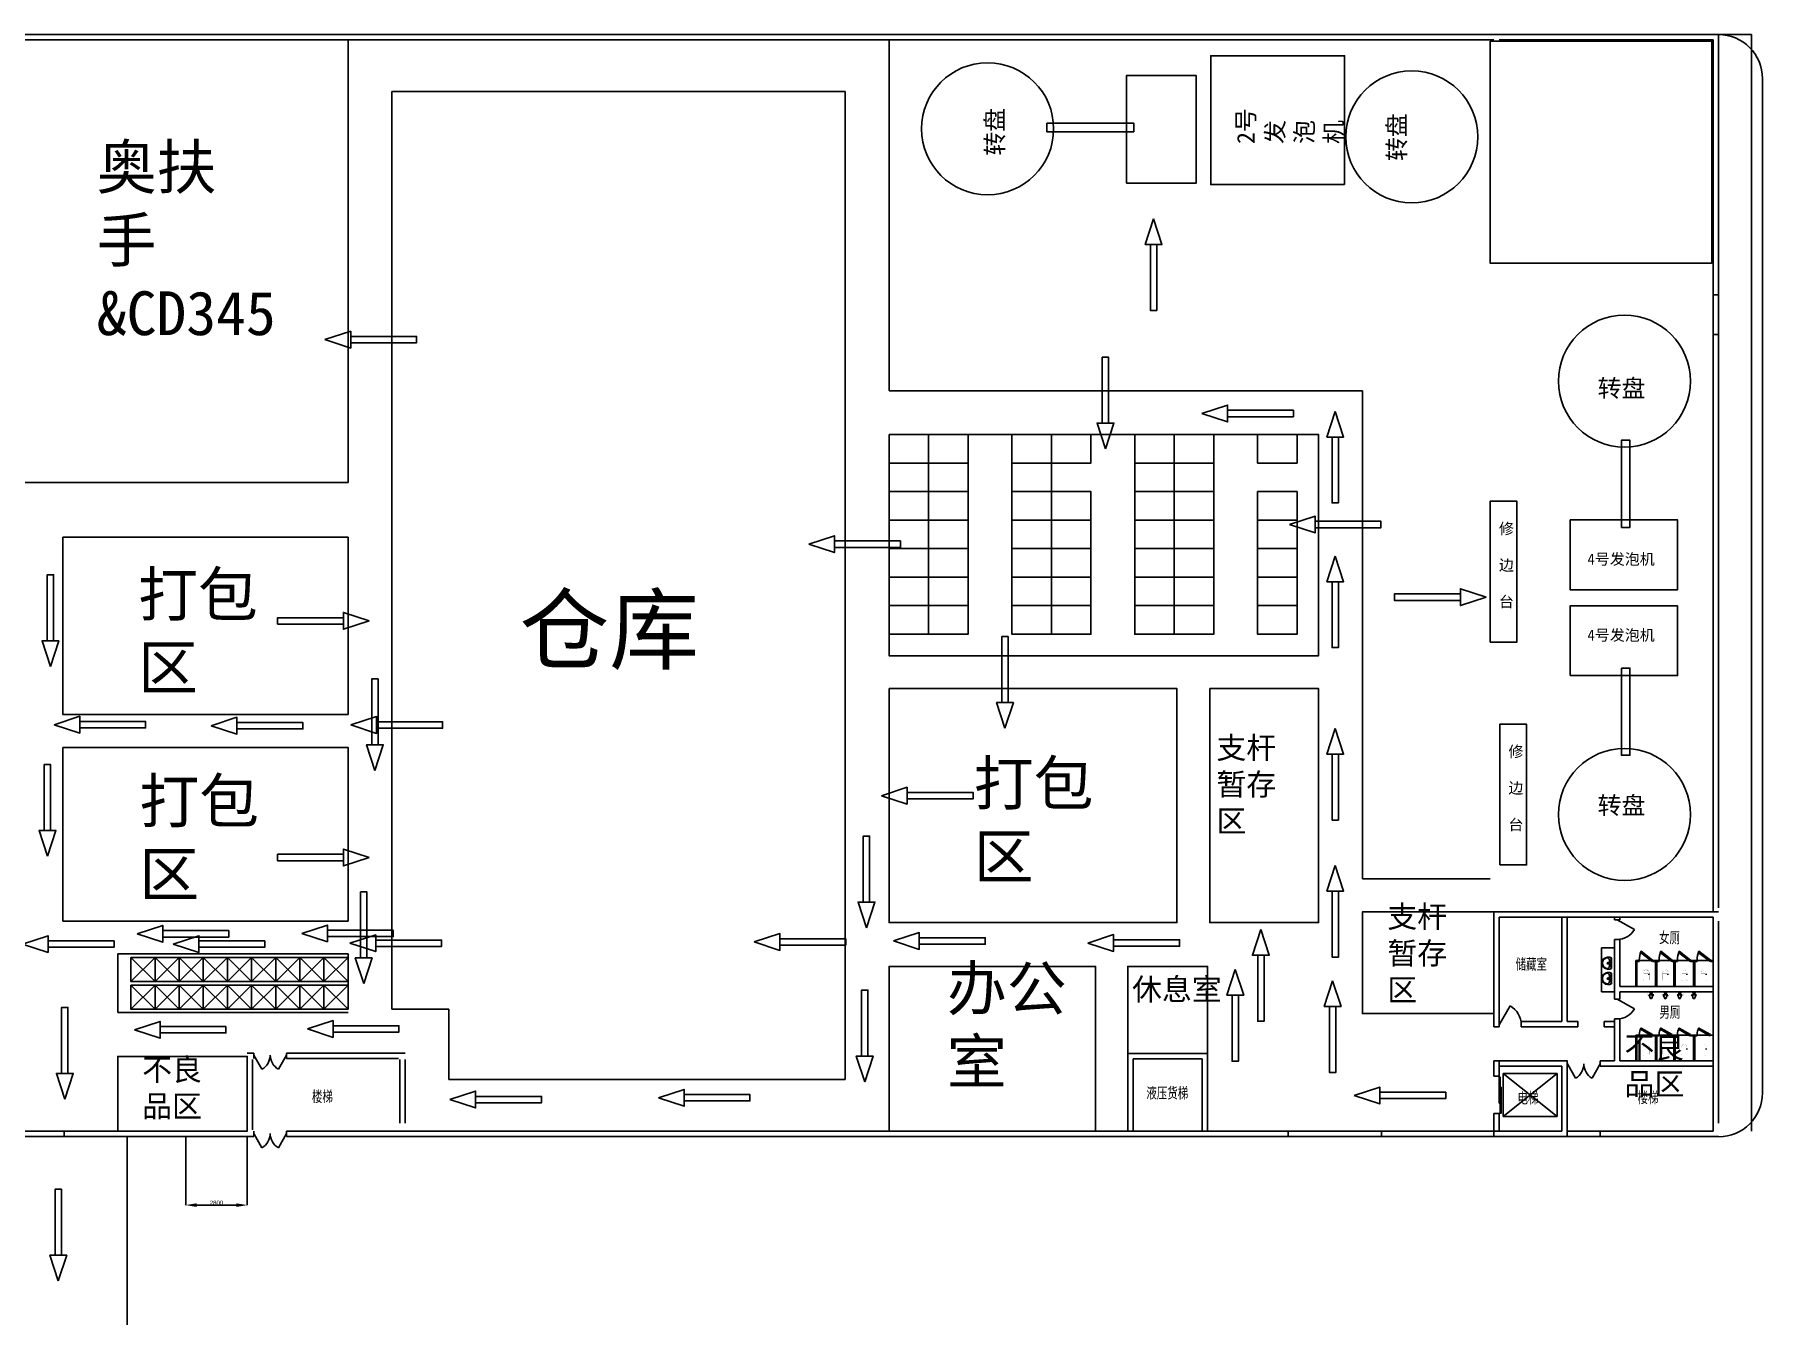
# Model space of a CAD drawing. Header units: millimetres. Extents: x 958 to 636282, y 2095 to 161571.
# Drawn here: x 259980 to 338765, y 79171 to 137574 of the extents above; entities that cross this region are included whole.
import ezdxf
from ezdxf.enums import TextEntityAlignment as Align

# ---------------------------------------------------------------- set-up
doc = ezdxf.new("R2010")
doc.units = ezdxf.units.MM
for name, color, linetype in [('dl', 3, 'Continuous'), ('dote', 1, 'Continuous'), ('STAIR', 6, 'Continuous'), ('W', 7, 'Continuous'), ('wall', 2, 'Continuous'), ('WINDOW', 4, 'Continuous'), ('WINDOW_TEXT', 7, 'Continuous'), ('区域', 4, 'Continuous'), ('洁具', 73, 'Continuous'), ('物流动线', 7, 'Continuous'), ('窗子', 123, 'Continuous'), ('设备', 7, 'Continuous')]:
    doc.layers.add(name, color=color, linetype=linetype)
doc.styles.add('1', font='', dxfattribs={"width": 0.7})
doc.styles.add('SIMPLEX', font='SIMPLEX.SHX')
doc.styles.get("Standard").update_dxf_attribs({"font": 'arial.ttf'})
doc.styles.get('1').set_extended_font_data('FangSong_GB2312')
doc.dimstyles.new('4.0', dxfattribs={"dimtxt": 200, "dimasz": 500, "dimexe": 1.2, "dimexo": 0.5, "dimgap": 1.5, "dimtad": 1, "dimdec": 0, "dimdsep": 46, "dimtxsty": 'Standard', "dimcen": 2.5, "dimclrd": 3, "dimclre": 2, "dimclrt": 2, "dimadec": 0, "dimazin": 2, "dimtfac": 1, "dimtdec": 0, "dimtmove": 0, "dimatfit": 3, "dimfxl": 1, "dimtolj": 1, "dimtzin": 0, "dimarcsym": 0})

# ---------------------------------------------------------------- blocks, each defined once
blk = doc.blocks.new('_dblk1')
for p, q in [((-0.5, 0), (-0.25, -0.433)), ((0.5, 0), (0.25, -0.433))]:
    blk.add_line(p, q)
for centre, start, end in [((-0.5, 0), 300, 0), ((0.5, 0), 180, 240)]:
    blk.add_arc(centre, 0.5, start, end)
at = {"layer": 'WINDOW_TEXT', "style": 'SIMPLEX', "flags": 9}
blk.add_attdef('A', text='', height=1, dxfattribs=at).set_placement((0, 1.5), align=Align.MIDDLE)
blk = doc.blocks.new('_liftd')
for points in [[(-0.548, -0.602), (-0.548, -0.774), (0.241, -0.774), (0.241, -0.602), (-0.548, -0.602)], [(-0.241, -0.784), (-0.241, -0.955), (0.548, -0.955), (0.548, -0.784), (-0.241, -0.784)]]:
    blk.add_lwpolyline(points)
blk = doc.blocks.new('A$C089B79D4')
at = {"layer": '洁具'}
blk.add_line((214, 69), (214, 295), dxfattribs=at)
at = {"layer": '洁具', "const_width": 1.5}
for points in [[(149, 56), (148, 58), (140, 65), (132, 72), (124, 78), (117, 84), (109, 88), (102, 92), (94, 96), (87, 100), (80, 103), (73, 106), (66, 109), (59, 111), (52, 114), (46, 117), (41, 120), (36, 124), (31, 127), (27, 131), (23, 135), (19, 139), (16, 143), (13, 147), (10, 152), (8, 156), (6, 161), (4, 165), (3, 170), (2, 175), (1, 180), (1, 186), (1, 186)], [(142, 306), (141, 304), (133, 296), (126, 289), (119, 282), (111, 277), (104, 272), (97, 267), (90, 263), (83, 259), (75, 255), (68, 252), (62, 249), (55, 246), (49, 242), (43, 239), (38, 236), (33, 232), (28, 228), (24, 224), (20, 220), (17, 216), (14, 212), (11, 207), (9, 203), (7, 198), (5, 193), (3, 188), (3, 185)], [(149, 314), (140, 303)], [(146, 313), (159, 323), (170, 331), (180, 337), (189, 342), (198, 345), (205, 348), (212, 350), (218, 351), (224, 352), (230, 353), (236, 354), (241, 355), (247, 355), (253, 356), (259, 356), (265, 357), (272, 357), (279, 357), (287, 357), (297, 356), (307, 356), (320, 354), (334, 353), (351, 351)], [(156, 48), (147, 59)], [(153, 49), (167, 40), (178, 32), (189, 27), (198, 23), (207, 20), (214, 18), (221, 16), (228, 15), (234, 15), (240, 14), (245, 13), (251, 13), (257, 13), (263, 12), (268, 12), (275, 12), (281, 13), (289, 13), (297, 13), (306, 14), (317, 16), (329, 18), (343, 20), (351, 22)], [(346, 352), (352, 351)], [(361, 1), (361, 371), (351, 371), (351, 351)], [(361, 1), (351, 1), (351, 21)]]:
    blk.add_lwpolyline(points, dxfattribs=at)
at = {"layer": '洁具'}
for radius in [47.3, 34.6, 22.1]:
    blk.add_circle((299, 182), radius, dxfattribs=at)
for centre, radius, start, end in [((85, 176), 40.9, 98.06023, 266.34351), ((-5, 517), 312, 285.60867, 314.71319), ((-2, -201), 346, 51.29987, 75.93844)]:
    blk.add_arc(centre, radius, start, end, dxfattribs=at)
at = {"layer": '洁具', "oblique": -180, "text_generation_flag": 4, "width": 0.8, "flags": 9}
for tag in ['YSIZE', 'XSIZE']:
    blk.add_attdef(tag, (361, 186), '', height=0.5, rotation=90, dxfattribs=at)
blk = doc.blocks.new('A$C51AF1C80')
at = {"layer": '洁具'}
blk.add_line((307, 256, -1440), (267, 256, -1440), dxfattribs=at)
at = {"layer": '洁具', "const_width": 1.5, "elevation": -1440}
for points in [[(60, 276, 0.462192), (2, 226, 0.462192)], [(2, 51, 0.462192), (60, 1, 0.462192)], [(52, 256, 0.414214), (22, 226, 0.414214)], [(22, 51, 0.414214), (52, 21, 0.414214)], [(317, 246, 0.414214), (307, 256, 0.414214)], [(307, 21, 0.414214), (317, 31, 0.414214)], [(367, 21, 0.97895), (367, 256, 0.97895)], [(368, 1, 0.97895), (368, 277, 0.97895)]]:
    blk.add_lwpolyline(points, format="xyb", dxfattribs=at)
for points in [[(2, 51), (2, 226)], [(22, 226), (22, 51)], [(267, 256), (52, 256)], [(52, 21), (269, 21)], [(383, 276), (60, 276)], [(368, 1), (60, 1)], [(342, 256), (267, 256)], [(342, 21), (267, 21)], [(317, 256), (367, 256)], [(317, 31), (317, 246)], [(317, 21), (367, 21)]]:
    blk.add_lwpolyline(points, dxfattribs=at)
at = {"layer": '洁具', "width": 0.8, "flags": 9}
for tag in ['YSIZE', 'XSIZE']:
    blk.add_attdef(tag, (2, 139, -1440), '', height=0.5, rotation=180, dxfattribs=at)
blk = doc.blocks.new('M_E6')
for p, q in [((240, 0), (-240, 0)), ((-237, 0), (239, 0)), ((240, 0), (270, -79)), ((-213, -36), (-271, -91)), ((-240, 0), (-270, -79)), ((-179, -23), (181, -23)), ((141, -105), (-141, -105)), ((-141, -105), (141, -105)), ((217, -37), (274, -95))]:
    blk.add_line(p, q)
for centre, radius in [((-99, -65), 16.3), ((2, -172), 31.6), ((2, -172), 23), ((101, -65), 16.3)]:
    blk.add_circle(centre, radius)
for centre, radius, start, end in [((28, -152), 307, 166.17513, 244.72963), ((-141, -205), 100, 90, 190.56023), ((0, -179), 243, 190.56023, 349.43977), ((-179, -73), 50, 90, 133.18096), ((0, -201), 250, 245.80711, 296.46282), ((28, -152), 307, 266.58899, 266.59358), ((-28, -152), 307, 297.06391, 13.82487), ((141, -205), 100, 349.43977, 90), ((181, -73), 50, 44.56072, 90)]:
    blk.add_arc(centre, radius, start, end)
at = {"width": 0.8, "flags": 9}
for tag in ['XSIZE', 'YSIZE']:
    blk.add_attdef(tag, (0, 0), '', height=0.5, dxfattribs=at)
blk = doc.blocks.new('A$C233E54F0')
at = {"layer": '窗子', "rotation": 270}
blk.add_blockref('M_E6', (459, 274), dxfattribs=at)
blk = doc.blocks.new('_dblk')
blk.add_line((-0.5, 0), (0, -0.866))
blk.add_arc((-0.5, 0), 1, 300, 0)
at = {"layer": 'WINDOW_TEXT', "style": 'SIMPLEX', "flags": 9}
blk.add_attdef('A', text='', height=1, dxfattribs=at).set_placement((0, 1.5), align=Align.MIDDLE)
blk = doc.blocks.new('*D87')
at = {"color": 2, "lineweight": -2, "transparency": 16777216}
for p, q in [((266875, 87334), (266875, 84200)), ((269675, 87334), (269675, 84200))]:
    blk.add_line(p, q, dxfattribs=at)
at = {"color": 3, "lineweight": -2, "transparency": 16777216}
blk.add_line((267375, 84202), (269175, 84202), dxfattribs=at)
at = {"color": 3, "transparency": 16777216}
for points in [[(267375, 84285), (267375, 84118), (266875, 84202)], [(269175, 84285), (269175, 84118), (269675, 84202)]]:
    blk.add_solid(points, dxfattribs=at)
at = {"layer": 'Defpoints', "color": 0, "transparency": 16777216}
for p in [(266875, 87334), (269675, 87334), (269675, 84202)]:
    blk.add_point(p, dxfattribs=at)
at = {"color": 2, "transparency": 16777216, "insert": (268275, 84305), "char_height": 200, "attachment_point": 5}
blk.add_mtext('\\A1;2800', dxfattribs=at)

msp = doc.modelspace()

# ---------------------------------------------------------------- linework, layer by layer
for p, q in [((326524.671, 137334.111), (214394.673, 137334.09)), ((274274.663, 137334.101), (274274.666, 117154.095)), ((336524.671, 137334.113), (326764.671, 137334.111)), ((336524.672, 127334.113), (336524.671, 137334.113)), ((336524.673, 125704.087), (336524.672, 127334.113)), ((336524.673, 123904.087), (336524.672, 125704.087)), ((336764.673, 123904.087), (336764.674, 125704.087)), ((336524.677, 101004.07), (336524.673, 123904.087)), ((298944.663, 119334.109), (318524.672, 119334.109)), ((318524.672, 119334.109), (318524.672, 109254.111)), ((336524.676, 107154.103), (336524.676, 107154.103)), ((336764.663, 97754.07), (336764.663, 107154.103)), ((336524.678, 99204.07), (336524.678, 101004.07)), ((336764.663, 99204.07), (336764.677, 101004.07)), ((336524.678, 97574.113), (336524.678, 99204.07)), ((336764.678, 97754.103), (336764.678, 99204.07)), ((336524.678, 97334.113), (326764.678, 97334.111)), ((329624.68, 92574.094), (329624.681, 97334.088)), ((329864.68, 92574.094), (329864.68, 97334.088)), ((332024.68, 97214.088), (332024.68, 97334.088)), ((332264.68, 97214.088), (332264.68, 97334.088)), ((336524.68, 87574.113), (336524.678, 97334.113)), ((336764.678, 97154.103), (336764.678, 87934.103)), ((332024.679, 94174.093), (332024.68, 96314.088)), ((332264.68, 94174.093), (332264.68, 96314.088)), ((264374.667, 95494.101), (265474.667, 94394.101)), ((265474.667, 95494.101), (264374.667, 94394.101)), ((265474.667, 95494.101), (266574.667, 94394.101)), ((266574.667, 95494.101), (265474.667, 94394.101)), ((266574.667, 95494.101), (267674.667, 94394.101)), ((267674.667, 95494.101), (266574.667, 94394.101)), ((267674.667, 95494.101), (268774.667, 94394.101)), ((268774.667, 95494.101), (267674.667, 94394.101)), ((268774.667, 95494.101), (269874.667, 94394.101)), ((269874.667, 95494.101), (268774.667, 94394.101)), ((269874.667, 95494.101), (270974.667, 94394.101)), ((270974.667, 95494.101), (269874.667, 94394.101)), ((270974.667, 95494.101), (272074.667, 94394.101)), ((272074.667, 95494.101), (270974.667, 94394.101)), ((272074.667, 95494.101), (273174.667, 94394.101)), ((273174.667, 95494.101), (272074.667, 94394.101)), ((273174.667, 95494.101), (274274.667, 94394.101)), ((274274.667, 95494.101), (273174.667, 94394.101)), ((331425.075, 93934.095), (331425.075, 95934.095)), ((332024.679, 95934.095), (331425.075, 95934.095)), ((264374.671, 94234.103), (265474.671, 93134.103)), ((265474.671, 94234.103), (264374.671, 93134.103)), ((265474.671, 94234.103), (266574.671, 93134.103)), ((266574.671, 94234.103), (265474.671, 93134.103)), ((266574.671, 94234.103), (267674.671, 93134.103)), ((267674.671, 94234.103), (266574.671, 93134.103)), ((267674.671, 94234.103), (268774.671, 93134.103)), ((268774.671, 94234.103), (267674.671, 93134.103)), ((268774.671, 94234.102), (269874.671, 93134.102)), ((269874.671, 94234.102), (268774.671, 93134.102)), ((269874.671, 94234.102), (270974.671, 93134.102)), ((270974.671, 94234.102), (269874.671, 93134.102)), ((270974.671, 94234.102), (272074.671, 93134.102)), ((272074.671, 94234.102), (270974.671, 93134.102)), ((272074.671, 94234.102), (273174.671, 93134.102)), ((273174.671, 94234.102), (272074.671, 93134.102)), ((273174.671, 94234.102), (274274.671, 93134.102)), ((274274.671, 94234.102), (273174.671, 93134.102)), ((332024.679, 93934.095), (331425.075, 93934.095)), ((332024.679, 93594.095), (332024.679, 94174.093)), ((336524.679, 94174.092), (332264.68, 94174.093)), ((336524.679, 93934.094), (332264.68, 93934.095)), ((332264.68, 93594.095), (332264.68, 93934.095)), ((266874.671, 93134.103), (274274.671, 93134.102)), ((329624.68, 92574.094), (327764.679, 92574.094)), ((330344.68, 92334.093), (327764.679, 92334.094)), ((330344.68, 92574.093), (329864.68, 92574.094)), ((332024.679, 92574.093), (331544.68, 92574.093)), ((332024.679, 92334.093), (331544.68, 92334.093)), ((332024.679, 90774.092), (332024.679, 92694.095)), ((332264.679, 90774.092), (332264.68, 92694.095)), ((309824.671, 87574.091), (309824.67, 91114.11)), ((309824.67, 91114.11), (313464.67, 91114.11)), ((310064.67, 90874.108), (313224.67, 90874.108)), ((310064.671, 87574.107), (310064.67, 90874.108)), ((313224.671, 87574.108), (313224.67, 90874.108)), ((313464.671, 87574.108), (313464.67, 91114.11)), ((329864.679, 90774.094), (326764.679, 90774.094)), ((332024.679, 90774.093), (331364.679, 90774.093)), ((336524.679, 90774.092), (332264.679, 90774.093)), ((329624.68, 90534.095), (326764.679, 90534.096)), ((329624.679, 87574.089), (329624.68, 90534.095)), ((329864.679, 87574.089), (329864.679, 90534.095)), ((336524.679, 90534.094), (331364.679, 90534.095)), ((326764.68, 87574.111), (326764.68, 88384.096)), ((257074.671, 87574.098), (261324.671, 87574.098)), ((269674.671, 87574.1), (261324.671, 87574.099)), ((317144.671, 87574.091), (271474.671, 87574.101)), ((317144.671, 87574.091), (321394.671, 87574.09)), ((329624.679, 87574.089), (321394.671, 87574.09)), ((331364.68, 87574.112), (329864.679, 87574.089)), ((336524.68, 87574.113), (331364.68, 87574.112)), ((257074.671, 87334.098), (261324.671, 87334.099)), ((264197.743, 67335.298), (264197.739, 87334.099)), ((317144.671, 87334.109), (321394.671, 87334.11)), ((329714.679, 87334.111), (331364.68, 87334.112))]:
    msp.add_line(p, q)
for points in [[(326344.671, 137274.102), (336464.663, 137274.102), (336464.663, 127154.103), (326344.671, 127154.103)], [(298944.663, 119334.109), (300744.663, 119334.109), (300744.663, 118034.109), (298944.663, 118034.109)], [(300744.663, 119334.109), (302544.663, 119334.109), (302544.663, 118034.109), (300744.663, 118034.109)], [(304544.663, 119334.109), (306344.663, 119334.109), (306344.663, 118034.109), (304544.663, 118034.109)], [(306344.663, 119334.109), (308144.663, 119334.109), (308144.663, 118034.109), (306344.663, 118034.109)], [(310144.663, 119334.109), (311944.663, 119334.109), (311944.663, 118034.109), (310144.663, 118034.109)], [(311944.663, 119334.109), (313744.663, 119334.109), (313744.663, 118034.109), (311944.663, 118034.109)], [(315744.663, 119334.109), (317544.663, 119334.109), (317544.663, 118034.109), (315744.663, 118034.109)], [(298944.663, 118034.109), (300744.663, 118034.109), (300744.663, 116734.109), (298944.663, 116734.109)], [(300744.663, 118034.109), (302544.663, 118034.109), (302544.663, 116734.109), (300744.663, 116734.109)], [(304544.663, 118034.109), (306344.663, 118034.109), (306344.663, 116734.109), (304544.663, 116734.109)], [(310144.663, 118034.109), (311944.663, 118034.109), (311944.663, 116734.109), (310144.663, 116734.109)], [(311944.663, 118034.109), (313744.663, 118034.109), (313744.663, 116734.109), (311944.663, 116734.109)], [(298944.663, 116734.109), (300744.663, 116734.109), (300744.663, 115434.109), (298944.663, 115434.109)], [(300744.663, 116734.109), (302544.663, 116734.109), (302544.663, 115434.109), (300744.663, 115434.109)], [(304544.663, 116734.109), (306344.663, 116734.109), (306344.663, 115434.109), (304544.663, 115434.109)], [(306344.663, 116734.109), (308144.663, 116734.109), (308144.663, 115434.109), (306344.663, 115434.109)], [(310144.663, 116734.109), (311944.663, 116734.109), (311944.663, 115434.109), (310144.663, 115434.109)], [(311944.663, 116734.109), (313744.663, 116734.109), (313744.663, 115434.109), (311944.663, 115434.109)], [(315744.663, 116734.109), (317544.663, 116734.109), (317544.663, 115434.109), (315744.663, 115434.109)], [(298944.663, 115434.109), (300744.663, 115434.109), (300744.663, 114134.109), (298944.663, 114134.109)], [(300744.663, 115434.109), (302544.663, 115434.109), (302544.663, 114134.109), (300744.663, 114134.109)], [(304544.663, 115434.109), (306344.663, 115434.109), (306344.663, 114134.109), (304544.663, 114134.109)], [(306344.663, 115434.109), (308144.663, 115434.109), (308144.663, 114134.109), (306344.663, 114134.109)], [(310144.663, 115434.109), (311944.663, 115434.109), (311944.663, 114134.109), (310144.663, 114134.109)], [(311944.663, 115434.109), (313744.663, 115434.109), (313744.663, 114134.109), (311944.663, 114134.109)], [(315744.663, 115434.109), (317544.663, 115434.109), (317544.663, 114134.109), (315744.663, 114134.109)], [(298944.663, 114134.109), (300744.663, 114134.109), (300744.663, 112834.109), (298944.663, 112834.109)], [(300744.663, 114134.109), (302544.663, 114134.109), (302544.663, 112834.109), (300744.663, 112834.109)], [(304544.663, 114134.109), (306344.663, 114134.109), (306344.663, 112834.109), (304544.663, 112834.109)], [(306344.663, 114134.109), (308144.663, 114134.109), (308144.663, 112834.109), (306344.663, 112834.109)], [(310144.663, 114134.109), (311944.663, 114134.109), (311944.663, 112834.109), (310144.663, 112834.109)], [(311944.663, 114134.109), (313744.663, 114134.109), (313744.663, 112834.109), (311944.663, 112834.109)], [(315744.663, 114134.109), (317544.663, 114134.109), (317544.663, 112834.109), (315744.663, 112834.109)], [(298944.663, 112834.109), (300744.663, 112834.109), (300744.663, 111534.109), (298944.663, 111534.109)], [(300744.663, 112834.109), (302544.663, 112834.109), (302544.663, 111534.109), (300744.663, 111534.109)], [(304544.663, 112834.109), (306344.663, 112834.109), (306344.663, 111534.109), (304544.663, 111534.109)], [(306344.663, 112834.109), (308144.663, 112834.109), (308144.663, 111534.109), (306344.663, 111534.109)], [(310144.663, 112834.109), (311944.663, 112834.109), (311944.663, 111534.109), (310144.663, 111534.109)], [(311944.663, 112834.109), (313744.663, 112834.109), (313744.663, 111534.109), (311944.663, 111534.109)], [(315744.663, 112834.109), (317544.663, 112834.109), (317544.663, 111534.109), (315744.663, 111534.109)], [(298944.663, 111534.109), (300744.663, 111534.109), (300744.663, 110234.109), (298944.663, 110234.109)], [(300744.663, 111534.109), (302544.663, 111534.109), (302544.663, 110234.109), (300744.663, 110234.109)], [(304544.663, 111534.109), (306344.663, 111534.109), (306344.663, 110234.109), (304544.663, 110234.109)], [(306344.663, 111534.109), (308144.663, 111534.109), (308144.663, 110234.109), (306344.663, 110234.109)], [(310144.663, 111534.109), (311944.663, 111534.109), (311944.663, 110234.109), (310144.663, 110234.109)], [(311944.663, 111534.109), (313744.663, 111534.109), (313744.663, 110234.109), (311944.663, 110234.109)], [(315744.663, 111534.109), (317544.663, 111534.109), (317544.663, 110234.109), (315744.663, 110234.109)], [(264374.667, 95494.101), (265474.667, 95494.101), (265474.667, 94394.101), (264374.667, 94394.101)], [(265474.667, 95494.101), (266574.667, 95494.101), (266574.667, 94394.101), (265474.667, 94394.101)], [(266574.667, 95494.101), (267674.667, 95494.101), (267674.667, 94394.101), (266574.667, 94394.101)], [(267674.667, 95494.101), (268774.667, 95494.101), (268774.667, 94394.101), (267674.667, 94394.101)], [(268774.667, 95494.101), (269874.667, 95494.101), (269874.667, 94394.101), (268774.667, 94394.101)], [(269874.667, 95494.101), (270974.667, 95494.101), (270974.667, 94394.101), (269874.667, 94394.101)], [(270974.667, 95494.101), (272074.667, 95494.101), (272074.667, 94394.101), (270974.667, 94394.101)], [(272074.667, 95494.101), (273174.667, 95494.101), (273174.667, 94394.101), (272074.667, 94394.101)], [(273174.667, 95494.101), (274274.667, 95494.101), (274274.667, 94394.101), (273174.667, 94394.101)], [(264374.671, 94234.103), (265474.671, 94234.103), (265474.671, 93134.103), (264374.671, 93134.103)], [(265474.671, 94234.103), (266574.671, 94234.103), (266574.671, 93134.103), (265474.671, 93134.103)], [(266574.671, 94234.103), (267674.671, 94234.103), (267674.671, 93134.103), (266574.671, 93134.103)], [(267674.671, 94234.103), (268774.671, 94234.103), (268774.671, 93134.103), (267674.671, 93134.103)], [(268774.671, 94234.102), (269874.671, 94234.102), (269874.671, 93134.102), (268774.671, 93134.102)], [(269874.671, 94234.102), (270974.671, 94234.102), (270974.671, 93134.102), (269874.671, 93134.102)], [(270974.671, 94234.102), (272074.671, 94234.102), (272074.671, 93134.102), (270974.671, 93134.102)], [(272074.671, 94234.102), (273174.671, 94234.102), (273174.671, 93134.102), (272074.671, 93134.102)], [(273174.671, 94234.102), (274274.671, 94234.102), (274274.671, 93134.102), (273174.671, 93134.102)]]:
    msp.add_lwpolyline(points, close=True)
for points in [[(336764.661, 137574.103), (338264.661, 137574.103), (338264.661, 87574.103)], [(336524.672, 127454.087), (336524.672, 127454.087), (336524.672, 125704.087), (336764.673, 125704.087)], [(336764.687, 127454.087), (336764.672, 127454.087)], [(336764.673, 123904.087), (336524.673, 123904.087)], [(326524.679, 92334.423), (326524.678, 97574.111)], [(326764.678, 97334.111), (326764.679, 92334.423)], [(332024.68, 97334.088), (332024.68, 97214.088), (332264.68, 97214.088)], [(332264.68, 96314.088), (332024.68, 96314.088)], [(332264.68, 93934.095), (332264.68, 93594.095), (332024.679, 93594.095)], [(326764.679, 92334.423), (326524.679, 92334.423)], [(327764.679, 92334.094), (327764.679, 92574.094)], [(329864.68, 92574.094), (330344.68, 92574.094), (330344.68, 92334.093)], [(331544.68, 92334.093), (331544.68, 92574.093)], [(332024.679, 92694.095), (332264.68, 92694.095)], [(269974.671, 91134.102), (269674.671, 91134.102)], [(269674.671, 90834.102), (269674.671, 87634.1)], [(269914.671, 90834.102), (269914.671, 87634.1)], [(269974.671, 91134.102), (269974.671, 90894.102)], [(276874.671, 91134.102), (271474.671, 91134.102)], [(271474.671, 90894.102), (271474.671, 91134.102)], [(276574.671, 90894.102), (271474.671, 90894.102)], [(276634.671, 90834.102), (276634.671, 87934.102)], [(276874.671, 90834.102), (276874.671, 87934.102)], [(326764.679, 90774.094), (326764.679, 90084.096), (326524.679, 90084.096)], [(326764.679, 90774.094), (326524.679, 90774.094), (326524.679, 90774.094)], [(329864.679, 90774.093), (329864.679, 90774.093), (329864.679, 90774.094), (329864.679, 90534.095)], [(331364.679, 90534.095), (331364.679, 90774.093)], [(326524.679, 88384.096), (326764.68, 88384.096)], [(261324.671, 87574.098), (261324.671, 87334.099)], [(269974.671, 87334.1), (269974.671, 87574.1)], [(271474.671, 87334.1), (271474.671, 87574.101)], [(316894.671, 87334.109), (317144.671, 87334.109), (317144.671, 87574.091)], [(321394.671, 87574.091), (321394.671, 87334.11)], [(329864.679, 87574.11), (329864.679, 87334.111)], [(329864.679, 87334.111), (329864.679, 87574.089)], [(331364.68, 87574.112), (331364.68, 87334.112)]]:
    msp.add_lwpolyline(points)
at = {"lineweight": -2}
for points in [[(319708.544, 130730.888), (319708.544, 136610.975), (313608.549, 136610.975), (313608.549, 130730.888)], [(309765.964, 130801.792), (309765.964, 135701.792), (312945.819, 135701.792), (312945.819, 130801.792)], [(310106.047, 133140.048), (310106.047, 133530.048), (306136.047, 133530.048), (306136.047, 133140.048)], [(332334.221, 115102.737), (332724.221, 115102.737), (332724.221, 119072.737), (332334.221, 119072.737)], [(326352.994, 109874.576), (327572.994, 109874.576), (327572.994, 116294.576), (326348.163, 116294.576)], [(329995.965, 115442.82), (334895.965, 115442.82), (334895.965, 112262.966), (329995.965, 112262.966)], [(329995.965, 108345.833), (334895.965, 108345.833), (334895.965, 111525.687), (329995.965, 111525.687)], [(332334.221, 108685.916), (332724.221, 108685.916), (332724.221, 104715.916), (332334.221, 104715.916)], [(326788.021, 99710.373), (328008.021, 99710.373), (328008.021, 106130.373), (326783.19, 106130.373)]]:
    msp.add_lwpolyline(points, close=True, dxfattribs=at)
at = {"color": 0}
for centre in [(303436.047, 133279.362), (322774.094, 132908.105), (332473.535, 121772.737), (332473.535, 102015.916)]:
    msp.add_circle(centre, 3009.626, dxfattribs=at)
at = {"layer": 'dl'}
for p, q in [((338764.679, 89314.46), (338764.671, 135574.113)), ((336485.193, 87314.488), (336485.193, 87314.488))]:
    msp.add_line(p, q, dxfattribs=at)
for centre, start, end in [((336764.671, 135574.113), 0.00001047, 90.00001047), ((336764.679, 89314.488), 270.00001047, 0.00001047)]:
    msp.add_arc(centre, 2000, start, end, dxfattribs=at)
at = {"layer": 'STAIR'}
for p, q in [((326940.107, 88243.057), (326940.107, 90199.057)), ((326940.107, 88243.057), (329400.107, 90199.057)), ((329400.107, 88243.057), (326940.107, 90199.057)), ((326940.107, 90199.057), (329400.107, 90199.057)), ((329400.107, 90199.057), (329400.107, 88243.057)), ((329400.107, 88243.057), (326940.107, 88243.057))]:
    msp.add_line(p, q, dxfattribs=at)
at = {"layer": 'W', "color": 0, "linetype": 'ByBlock'}
msp.add_line((336524.678, 103979.043), (336524.583, 98642.972), dxfattribs=at)
at = {"layer": 'wall'}
for p, q in [((336764.671, 137574.113), (214394.672, 137574.09)), ((336764.673, 125704.087), (336764.671, 137574.113)), ((336764.677, 101004.07), (336764.673, 123904.087)), ((336764.678, 97574.113), (326524.678, 97574.111)), ((336524.679, 95074.092), (336524.679, 95314.092)), ((336524.679, 95070.608), (336524.679, 95310.608)), ((336524.679, 92794.092), (336524.679, 93034.092)), ((336524.679, 90774.092), (336524.679, 91894.092)), ((326524.679, 90084.096), (326524.679, 90774.094)), ((326524.68, 87334.111), (326524.68, 88384.096)), ((269974.671, 87334.1), (261324.671, 87334.099)), ((317144.671, 87334.109), (271474.671, 87334.101)), ((329864.679, 87334.111), (321394.671, 87334.11)), ((336764.68, 87334.113), (331364.68, 87334.112))]:
    msp.add_line(p, q, dxfattribs=at)
at = {"layer": '区域'}
for p, q in [((298944.661, 121334.109), (298944.661, 137334.106)), ((276274.671, 93134.102), (276274.671, 134974.102)), ((276274.671, 134974.102), (296944.671, 134974.102)), ((296944.671, 134974.102), (276574.671, 134974.102)), ((296944.68, 89934.102), (296944.68, 134974.102)), ((298944.663, 121334.109), (320524.672, 121334.109)), ((320524.672, 99074.067), (320524.672, 121334.109)), ((326344.672, 99074.067), (320524.672, 99074.067)), ((263774.659, 95654.285), (274274.664, 95654.313)), ((263774.659, 95654.285), (263774.666, 92991.77)), ((274274.664, 95654.099), (274274.671, 93134.102)), ((274274.664, 95654.099), (274274.671, 93134.102)), ((263774.666, 92991.77), (274274.671, 92991.77)), ((276274.671, 93134.102), (278874.671, 93134.102)), ((278874.671, 89934.102), (278874.671, 93134.102)), ((278874.671, 89934.102), (296944.68, 89934.102))]:
    msp.add_line(p, q, dxfattribs=at)
for points in [[(274274.659, 117154.095), (258149.992, 117154.095), (258149.992, 137334.098), (274274.659, 137334.098)], [(298944.663, 119334.109), (318524.672, 119334.109), (318524.672, 109254.111), (298944.663, 109254.111)], [(261274.671, 114654.096), (274274.664, 114654.096), (274274.664, 106574.086), (261274.671, 106574.086)], [(298944.663, 107754.111), (312065.405, 107754.111), (312065.405, 97087.624), (298944.663, 97087.624)], [(313565.405, 107754.111), (318524.672, 107754.111), (318524.672, 97087.624), (313565.405, 97087.624)], [(261274.671, 105074.086), (274274.664, 105074.086), (274274.664, 97154.087), (261274.671, 97154.087)], [(326524.678, 97574.067), (320524.672, 97574.067), (320524.672, 92934.423), (326524.678, 92934.423)], [(298944.663, 87574.095), (308360.797, 87574.095), (308360.797, 95087.627), (298944.663, 95087.627)], [(309824.67, 91114.11), (313464.669, 91114.11), (313464.669, 95087.627), (309824.67, 95087.627)], [(263774.681, 87574.099), (269674.671, 87574.099), (269674.671, 90984.102), (263774.681, 90984.102)]]:
    msp.add_lwpolyline(points, close=True, dxfattribs=at)
at = {"layer": '洁具'}
for p, q in [((332984.679, 94174.092), (332984.679, 95354.092)), ((334784.679, 95354.092), (332984.679, 95354.092)), ((332984.679, 94170.608), (332984.679, 95350.608)), ((334784.679, 95350.608), (332984.679, 95350.608)), ((333149.679, 95314.092), (333149.679, 95374.092)), ((333149.679, 95310.608), (333149.679, 95370.608)), ((333749.679, 95314.092), (333749.679, 95374.092)), ((333749.679, 95310.608), (333749.679, 95370.608)), ((334049.679, 95314.092), (334049.679, 95374.092)), ((334049.679, 95310.608), (334049.679, 95370.608)), ((334649.679, 95314.092), (334649.679, 95374.092)), ((334649.679, 95310.608), (334649.679, 95370.608)), ((336524.679, 95354.092), (334724.679, 95354.092)), ((334724.679, 94174.092), (334724.679, 95354.092)), ((336524.679, 95350.608), (334724.679, 95350.608)), ((334724.679, 94170.608), (334724.679, 95350.608)), ((334889.679, 95314.092), (334889.679, 95374.092)), ((334889.679, 95310.608), (334889.679, 95370.608)), ((335489.679, 95314.092), (335489.679, 95374.092)), ((335489.679, 95310.608), (335489.679, 95370.608)), ((335789.679, 95314.092), (335789.679, 95374.092)), ((335789.679, 95310.608), (335789.679, 95370.608)), ((336389.679, 95314.092), (336389.679, 95374.092)), ((336389.679, 95310.608), (336389.679, 95370.608)), ((333044.679, 94174.092), (333044.679, 95314.092)), ((333044.679, 95314.092), (333149.679, 95314.092)), ((333044.679, 94170.608), (333044.679, 95310.608)), ((333044.679, 95310.608), (333149.679, 95310.608)), ((333749.679, 95314.092), (333884.679, 95314.092)), ((333749.679, 95310.608), (333884.679, 95310.608)), ((333884.679, 94174.092), (333884.679, 95314.092)), ((333884.679, 94170.608), (333884.679, 95310.608)), ((333944.679, 94174.092), (333944.679, 95314.092)), ((333944.679, 95314.092), (334049.679, 95314.092)), ((333944.679, 94170.608), (333944.679, 95310.608)), ((333944.679, 95310.608), (334049.679, 95310.608)), ((334649.679, 95314.092), (334784.679, 95314.092)), ((334649.679, 95310.608), (334784.679, 95310.608)), ((334784.679, 95314.092), (334889.679, 95314.092)), ((334784.679, 94174.092), (334784.679, 95314.092)), ((334784.679, 95310.608), (334889.679, 95310.608)), ((334784.679, 94170.608), (334784.679, 95310.608)), ((335489.679, 95314.092), (335624.679, 95314.092)), ((335489.679, 95310.608), (335624.679, 95310.608)), ((335624.679, 94174.092), (335624.679, 95314.092)), ((335624.679, 94170.608), (335624.679, 95310.608)), ((335684.679, 95314.092), (335789.679, 95314.092)), ((335684.679, 94174.092), (335684.679, 95314.092)), ((335684.679, 95310.608), (335789.679, 95310.608)), ((335684.679, 94170.608), (335684.679, 95310.608)), ((336389.679, 95314.092), (336524.679, 95314.092)), ((336389.679, 95310.608), (336524.679, 95310.608)), ((332984.679, 90774.092), (332984.679, 91954.092)), ((334784.679, 91954.092), (332984.679, 91954.092)), ((333044.679, 90774.092), (333044.679, 91914.092)), ((333044.679, 91914.092), (333149.679, 91914.092)), ((333149.679, 91914.092), (333149.679, 91974.092)), ((333749.679, 91914.092), (333749.679, 91974.092)), ((333749.679, 91914.092), (333884.679, 91914.092)), ((333884.679, 90774.092), (333884.679, 91914.092)), ((333944.679, 90774.092), (333944.679, 91914.092)), ((333944.679, 91914.092), (334049.679, 91914.092)), ((334049.679, 91914.092), (334049.679, 91974.092)), ((334649.679, 91914.092), (334649.679, 91974.092)), ((334649.679, 91914.092), (334784.679, 91914.092)), ((336524.679, 91954.092), (334724.679, 91954.092)), ((334724.679, 90774.092), (334724.679, 91954.092)), ((334784.679, 91914.092), (334889.679, 91914.092)), ((334784.679, 90774.092), (334784.679, 91914.092)), ((334889.679, 91914.092), (334889.679, 91974.092)), ((335489.679, 91914.092), (335489.679, 91974.092)), ((335489.679, 91914.092), (335624.679, 91914.092)), ((335624.679, 90774.092), (335624.679, 91914.092)), ((335684.679, 91914.092), (335789.679, 91914.092)), ((335684.679, 90774.092), (335684.679, 91914.092)), ((335789.679, 91914.092), (335789.679, 91974.092))]:
    msp.add_line(p, q, dxfattribs=at)
for points in [[(333200.063, 95722.131), (333719.679, 95322.131), (333749.679, 95374.092), (333230.063, 95774.092)], [(333200.064, 95718.647), (333719.679, 95318.647), (333749.679, 95370.608), (333230.064, 95770.608)], [(334100.063, 95722.131), (334619.679, 95322.131), (334649.679, 95374.092), (334130.063, 95774.092)], [(334100.064, 95718.647), (334619.679, 95318.647), (334649.679, 95370.608), (334130.064, 95770.608)], [(334940.063, 95722.131), (335459.679, 95322.131), (335489.679, 95374.092), (334970.063, 95774.092)], [(334940.064, 95718.647), (335459.679, 95318.647), (335489.679, 95370.608), (334970.064, 95770.608)], [(335840.063, 95722.131), (336359.679, 95322.131), (336389.679, 95374.092), (335870.063, 95774.092)], [(335840.064, 95718.647), (336359.679, 95318.647), (336389.679, 95370.608), (335870.064, 95770.608)], [(333200.063, 92222.131), (333719.679, 91922.131), (333749.679, 91974.092), (333230.063, 92274.092)], [(334100.063, 92222.131), (334619.679, 91922.131), (334649.679, 91974.092), (334130.063, 92274.092)], [(334940.063, 92222.131), (335459.679, 91922.131), (335489.679, 91974.092), (334970.063, 92274.092)], [(335840.063, 92222.131), (336359.679, 91922.131), (336389.679, 91974.092), (335870.063, 92274.092)]]:
    msp.add_lwpolyline(points, close=True, dxfattribs=at)
for centre, radius, start, end in [((334177.665, 95375.583), 1027.988, 157.19106905, 180.08310009), ((334177.666, 95372.099), 1027.988, 157.19106905, 180.08310009), ((335077.665, 95375.583), 1027.988, 157.19106905, 180.08310009), ((335077.666, 95372.099), 1027.988, 157.19106905, 180.08310009), ((335917.665, 95375.583), 1027.988, 157.19106905, 180.08310009), ((335917.666, 95372.099), 1027.988, 157.19106905, 180.08310009), ((336817.665, 95375.583), 1027.988, 157.19106905, 180.08310009), ((336817.666, 95372.099), 1027.988, 157.19106905, 180.08310009), ((333749.679, 91974.092), 600, 150.00000001, 180), ((334649.679, 91974.092), 600, 150.00000001, 180), ((335489.679, 91974.092), 600, 150.00000001, 180), ((336389.679, 91974.092), 600, 150.00000001, 180)]:
    msp.add_arc(centre, radius, start, end, dxfattribs=at)
at = {"layer": '物流动线', "color": 30}
for points in [[(311002.96, 129171.782), (310620.206, 128001.104), (311385.713, 128001.104)], [(310857.142, 128001.104), (311148.777, 128001.104), (311148.777, 124994.356), (310857.142, 124994.356)], [(313204.827, 120294.972), (314375.505, 119912.219), (314375.505, 120677.726)], [(314375.505, 120149.155), (314375.505, 120440.79), (317382.253, 120440.79), (317382.253, 120149.155)], [(319287.102, 120392.66), (318904.348, 119221.982), (319669.855, 119221.982)], [(319141.284, 119221.982), (319432.919, 119221.982), (319432.919, 116215.234), (319141.284, 116215.234)], [(319287.102, 113797.741), (318904.348, 112627.062), (319669.855, 112627.062)], [(319141.284, 112627.062), (319432.919, 112627.062), (319432.919, 109620.315), (319141.284, 109620.315)], [(324991.873, 112066.153), (324991.873, 111774.518), (321985.125, 111774.518), (321985.125, 112066.153)], [(326162.551, 111920.336), (324991.873, 112303.089), (324991.873, 111537.582)], [(319287.102, 105932.621), (318904.348, 104761.942), (319669.855, 104761.942)], [(319141.284, 104761.942), (319432.919, 104761.942), (319432.919, 101755.195), (319141.284, 101755.195)], [(319287.102, 99690.805), (318904.348, 98520.126), (319669.855, 98520.126)], [(319141.284, 98520.126), (319432.919, 98520.126), (319432.919, 95513.379), (319141.284, 95513.379)], [(319167.64, 94432.854), (318784.886, 93262.176), (319550.393, 93262.176)], [(319021.822, 93262.176), (319313.457, 93262.176), (319313.457, 90255.428), (319021.822, 90255.428)]]:
    msp.add_lwpolyline(points, close=True, dxfattribs=at)
at = {"layer": '物流动线', "color": 181}
for points in [[(273222.411, 123664.337), (274393.09, 123281.583), (274393.09, 124047.09)], [(274393.09, 123518.519), (274393.09, 123810.154), (277399.838, 123810.154), (277399.838, 123518.519)], [(308954.9, 119856.462), (308663.265, 119856.462), (308663.265, 122863.209), (308954.9, 122863.209)], [(308809.082, 118685.783), (309191.836, 119856.462), (308426.329, 119856.462)], [(317194.753, 115234.078), (318365.431, 114851.324), (318365.431, 115616.831)], [(318365.431, 115088.26), (318365.431, 115379.895), (321372.179, 115379.895), (321372.179, 115088.26)], [(295278.546, 114336.81), (296449.225, 113954.057), (296449.225, 114719.564)], [(296449.225, 114190.993), (296449.225, 114482.628), (299455.972, 114482.628), (299455.972, 114190.993)], [(304371.471, 107116.016), (304079.836, 107116.016), (304079.836, 110122.763), (304371.471, 110122.763)], [(260866.931, 106107.085), (262037.61, 105724.332), (262037.61, 106489.839)], [(268038.131, 106060.278), (269208.81, 105677.524), (269208.81, 106443.031)], [(274406.587, 106093.4), (275577.266, 105710.647), (275577.266, 106476.154)], [(304225.653, 105945.337), (304608.407, 107116.016), (303842.9, 107116.016)], [(262037.61, 105961.268), (262037.61, 106252.903), (265044.357, 106252.903), (265044.357, 105961.268)], [(269208.81, 105914.46), (269208.81, 106206.095), (272215.557, 106206.095), (272215.557, 105914.46)], [(275577.266, 105947.583), (275577.266, 106239.218), (278584.014, 106239.218), (278584.014, 105947.583)], [(264656.879, 96572.222), (265827.557, 96189.468), (265827.557, 96954.975)], [(272159.994, 96589.716), (273330.672, 96206.962), (273330.672, 96972.469)], [(265827.557, 96426.404), (265827.557, 96718.039), (268834.305, 96718.039), (268834.305, 96426.404)], [(273330.672, 96443.898), (273330.672, 96735.533), (276337.42, 96735.533), (276337.42, 96443.898)]]:
    msp.add_lwpolyline(points, close=True, dxfattribs=at)
at = {"layer": '物流动线', "color": 4}
for points in [[(260847.906, 109934.332), (260556.271, 109934.332), (260556.271, 112941.079), (260847.906, 112941.079)], [(275234.576, 110839.858), (274063.897, 111222.611), (274063.897, 110457.104)], [(274063.897, 110985.675), (274063.897, 110694.04), (271057.15, 110694.04), (271057.15, 110985.675)], [(260702.088, 108763.653), (261084.842, 109934.332), (260319.335, 109934.332)], [(275644.56, 105190.028), (275352.925, 105190.028), (275352.925, 108196.776), (275644.56, 108196.776)], [(275498.742, 104019.35), (275881.496, 105190.028), (275115.989, 105190.028)], [(260712.959, 101282.942), (260421.324, 101282.942), (260421.324, 104289.69), (260712.959, 104289.69)], [(298594.753, 102870.836), (299765.431, 102488.083), (299765.431, 103253.589)], [(299765.431, 102725.019), (299765.431, 103016.654), (302772.179, 103016.654), (302772.179, 102725.019)], [(260567.142, 100112.263), (260949.895, 101282.942), (260184.388, 101282.942)], [(298056.72, 98019.042), (297765.085, 98019.042), (297765.085, 101025.79), (298056.72, 101025.79)], [(274063.897, 100196.475), (274063.897, 99904.84), (271057.15, 99904.84), (271057.15, 100196.475)], [(275234.576, 100050.658), (274063.897, 100433.411), (274063.897, 99667.905)], [(275133.349, 95476.773), (274841.714, 95476.773), (274841.714, 98483.521), (275133.349, 98483.521)], [(297910.903, 96848.364), (298293.656, 98019.042), (297528.149, 98019.042)], [(274987.532, 94306.095), (275370.285, 95476.773), (274604.778, 95476.773)], [(297976.855, 91000.309), (297685.22, 91000.309), (297685.22, 94007.057), (297976.855, 94007.057)], [(261503.331, 90209.727), (261211.696, 90209.727), (261211.696, 93216.474), (261503.331, 93216.474)], [(264529.371, 92196.436), (265700.049, 91813.683), (265700.049, 92579.19)], [(265700.049, 92050.619), (265700.049, 92342.254), (268706.797, 92342.254), (268706.797, 92050.619)], [(272417.8, 92233.706), (273588.478, 91850.953), (273588.478, 92616.46)], [(273588.478, 92087.889), (273588.478, 92379.524), (276595.226, 92379.524), (276595.226, 92087.889)], [(297831.037, 89829.631), (298213.791, 91000.309), (297448.284, 91000.309)], [(261357.513, 89039.048), (261740.267, 90209.727), (260974.76, 90209.727)], [(278919.526, 89016.009), (280090.205, 88633.255), (280090.205, 89398.762)], [(280090.205, 88870.191), (280090.205, 89161.826), (283096.952, 89161.826), (283096.952, 88870.191)], [(288423.501, 89095.767), (289594.18, 88713.013), (289594.18, 89478.52)], [(289594.18, 88949.949), (289594.18, 89241.584), (292600.928, 89241.584), (292600.928, 88949.949)], [(261206.932, 81917.891), (260915.297, 81917.891), (260915.297, 84924.638), (261206.932, 84924.638)], [(261061.115, 80747.212), (261443.868, 81917.891), (260678.361, 81917.891)]]:
    msp.add_lwpolyline(points, close=True, dxfattribs=at)
at = {"layer": '物流动线', "color": 1}
for points in [[(259424.758, 96104.114), (260595.436, 95721.361), (260595.436, 96486.867)], [(260595.436, 95958.297), (260595.436, 96249.932), (263602.184, 96249.932), (263602.184, 95958.297)], [(266300.405, 96104.261), (267471.084, 95721.508), (267471.084, 96487.015)], [(267471.084, 95958.444), (267471.084, 96250.079), (270477.831, 96250.079), (270477.831, 95958.444)], [(274362.273, 96140.823), (275532.951, 95758.069), (275532.951, 96523.576)], [(275532.951, 95995.005), (275532.951, 96286.64), (278539.699, 96286.64), (278539.699, 95995.005)], [(292791.331, 96200.825), (293962.01, 95818.072), (293962.01, 96583.578)], [(293962.01, 96055.008), (293962.01, 96346.643), (296968.757, 96346.643), (296968.757, 96055.008)], [(299151.312, 96245.554), (300321.991, 95862.8), (300321.991, 96628.307)], [(300321.991, 96099.736), (300321.991, 96391.371), (303328.738, 96391.371), (303328.738, 96099.736)], [(308010.885, 96152.996), (309181.564, 95770.242), (309181.564, 96535.749)], [(309181.564, 96007.178), (309181.564, 96298.813), (312188.312, 96298.813), (312188.312, 96007.178)], [(314728.399, 94938.067), (314345.646, 93767.388), (315111.153, 93767.388)], [(314582.582, 93767.388), (314874.217, 93767.388), (314874.217, 90760.641), (314582.582, 90760.641)], [(320146.792, 89201.834), (321317.471, 88819.081), (321317.471, 89584.588)], [(321317.471, 89056.017), (321317.471, 89347.652), (324324.218, 89347.652), (324324.218, 89056.017)]]:
    msp.add_lwpolyline(points, close=True, dxfattribs=at)
at = {"layer": '物流动线', "color": 2}
for points in [[(315895.534, 96763.976), (315512.781, 95593.297), (316278.288, 95593.297)], [(315749.717, 95593.297), (316041.352, 95593.297), (316041.352, 92586.549), (315749.717, 92586.549)]]:
    msp.add_lwpolyline(points, close=True, dxfattribs=at)
at = {"layer": '设备'}
msp.add_line((258149.995, 117154.092), (274274.666, 117154.095), dxfattribs=at)

# ---------------------------------------------------------------- block references
at = {"xscale": -1, "rotation": 270}
for name, p in [('A$C51AF1C80', (333323.474, 94434.183)), ('A$C51AF1C80', (333323.474, 94430.698)), ('A$C51AF1C80', (334201.84, 94434.183)), ('A$C51AF1C80', (334201.84, 94430.698)), ('A$C51AF1C80', (335063.474, 94434.183)), ('A$C51AF1C80', (335063.474, 94430.698)), ('A$C51AF1C80', (335941.84, 94434.183)), ('A$C51AF1C80', (335941.84, 94430.698)), ('A$C089B79D4', (333510.405, 93573.492)), ('A$C089B79D4', (334160.405, 93573.492)), ('A$C089B79D4', (334810.405, 93573.492)), ('A$C089B79D4', (335460.405, 93573.492)), ('A$C51AF1C80', (333323.474, 91034.183)), ('A$C51AF1C80', (334201.84, 91034.183)), ('A$C51AF1C80', (335063.474, 91034.183)), ('A$C51AF1C80', (335941.84, 91034.183))]:
    msp.add_blockref(name, p, dxfattribs=at)
at = {"layer": 'dote', "extrusion": (0, 0, -1), "xscale": -1, "zscale": -1}
for p in [(-331430.279, 94960.583), (-331430.279, 94260.583)]:
    msp.add_blockref('A$C233E54F0', p, dxfattribs=at)
at = {"layer": 'WINDOW'}
for name, p, xscale, yscale, zscale, rotation in [('_dblk', (332144.68, 96764.089), -900, 900, 900, 90), ('_dblk', (327264.7, 92420.952), -1000, 1000, 1000, 180), ('_dblk', (332144.68, 93144.093), -900, 900, 900, 90), ('_liftd', (326620.107, 89215.057), -1500, 240, 1500, 90)]:
    msp.add_blockref(name, p, dxfattribs=dict(at, xscale=xscale, yscale=yscale, zscale=zscale, rotation=rotation))
at = {"layer": 'WINDOW', "xscale": -1500, "yscale": 1500, "zscale": 1500}
for p in [(270724.671, 91045.718), (330620.633, 90637.216), (270721.817, 87467.213)]:
    msp.add_blockref('_dblk1', p, dxfattribs=at)

# ---------------------------------------------------------------- texts
at = {"color": 0, "char_height": 800, "rotation": 90}
for s, insert, width, attachment_point in [('{\\fFangSong_GB2312|b0|i0|c134|p49;转盘}', (304247.971, 132052.61), 3278.8874, 7), ('{\\fFangSong_GB2312|b0|i0|c134|p49;2号发泡机}', (314808.466, 132585.226), 2103.56448, 1), ('{\\fFangSong_GB2312|b0|i0|c134|p49;转盘}', (321688.466, 131808.791), 3278.8874, 1)]:
    msp.add_mtext(s, dxfattribs=dict(at, insert=insert, width=width, attachment_point=attachment_point))
at = {"attachment_point": 1}
for s, width, heights, insert, char_height in [('{\\fSimSun|b0|i0|c134|p2;奥扶手&CD345}', 7341.04336, [0], (262815.298, 132537.331), 2000), ('{\\fFangSong|b0|i0|c134|p49;打包区}', 6542.4619, [0], (264702.526, 113048.535), 2000), ('仓库', 29009.46918, [0], (282094.288, 111945.122), 3000), ('{\\fFangSong|b0|i0|c134|p49;\\H0.5x;支杆暂存区}', 4074.51732, [6987.537], (313867.528, 105555.429), 2000), ('{\\fFangSong|b0|i0|c134|p49;打包区}', 6542.4619, [0], (302803.813, 104437.183), 2000), ('{\\fFangSong|b0|i0|c134|p49;打包区}', 6542.4619, [0], (264757.707, 103628.537), 2000), ('{\\fFangSong|b0|i0|c134|p49;\\H0.5x;支杆暂存区}', 4074.51732, [6987.537], (321661.005, 97854.242), 2000), ('{\\fFangSong|b0|i0|c134|p49;办公室}', 6779.57601, [0], (301581.221, 95087.627), 2000), ('{\\fFangSong|b0|i0|c134|p49;休息室}', 7338.14356, [0], (310021.012, 94543.972), 1000), ('{\\fFangSong|b0|i0|c134|p49;不良品区}', 3581.78255, [0], (332474.559, 91890.902), 1000), ('{\\fFangSong|b0|i0|c134|p49;不良品区}', 3581.78255, [0], (264884.242, 90883.617), 1000)]:
    msp.add_mtext_dynamic_manual_height_columns(s, width=width, gutter_width=12.5, heights=heights, dxfattribs=dict(at, insert=insert, char_height=char_height))
at = {"color": 0}
for s, insert, char_height, width, attachment_point in [('{\\fFangSong_GB2312|b0|i0|c134|p49;转盘}', (331246.783, 120960.813), 800, 3278.8874, 7), ('{\\fFangSong_GB2312|b0|i0|c134|p49;4号发泡机}', (330784.221, 113348.413), 500, 3400, 7), ('{\\fFangSong_GB2312|b0|i0|c134|p49;4号发泡机}', (330784.221, 110440.24), 500, 3400, 1), ('{\\fFangSong_GB2312|b0|i0|c134|p49;转盘}', (331246.783, 102827.84), 800, 3278.8874, 1)]:
    msp.add_mtext(s, dxfattribs=dict(at, insert=insert, char_height=char_height, width=width, attachment_point=attachment_point))
at = {"lineweight": -2, "char_height": 500, "width": 410, "attachment_point": 1}
for insert in [(326748.641, 115298.814), (327183.668, 105134.612)]:
    msp.add_mtext('{\\fFangSong_GB2312|b0|i0|c134|p49;修\\P\\P边\\P\\P台}', dxfattribs=dict(at, insert=insert))
at = {"char_height": 500, "width": 2940.00206, "style": '1'}
for s, insert, attachment_point in [('女厕', (334049.341, 96647.183), 1), ('储藏室', (327509.359, 95440.445), 1), ('男厕', (334065.833, 93252.53), 1), ('楼梯', (272627.304, 89405.687), 1), ('液压货梯', (310674.995, 89567.682), 1), ('电梯', (328551.657, 89340.28), 3), ('楼梯', (333070.442, 89358.342), 1)]:
    msp.add_mtext(s, dxfattribs=dict(at, insert=insert, attachment_point=attachment_point))

# ---------------------------------------------------------------- dimensions: what is measured, and where the dimension line sits
dim = msp.add_linear_dim(base=(269674.671, 84201.689), p1=(266874.671, 87334.102), p2=(269674.671, 87334.1), angle=180, dimstyle='4.0')
dim.commit()
dim.dimension.update_dxf_attribs({"geometry": '*D87', "text_midpoint": (268274.671, 84305.304)})

doc.saveas('drawing.dxf')
